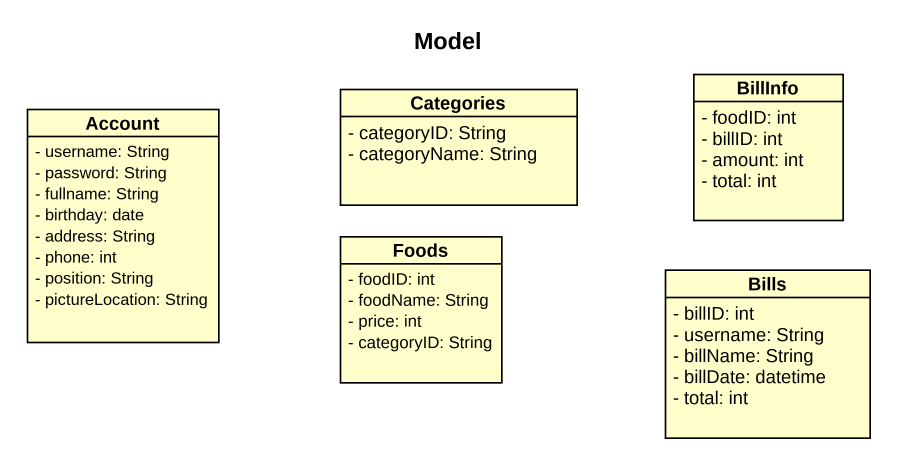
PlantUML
@startuml
title Model
hide circle
hide empty members
skinparam classAttributeIconSize 0
class Account {
  - username: String
  - password: String
  - fullname: String
  - birthday: date
  - address: String
  - phone: int
  - position: String
  - pictureLocation: String
}
class Categories {
  - categoryID: String
  - categoryName: String
}
class BillInfo {
  - foodID: int
  - billID: int
  - amount: int
  - total: int
}
class Foods {
  - foodID: int
  - foodName: String
  - price: int
  - categoryID: String
}
class Bills {
  - billID: int
  - username: String
  - billName: String
  - billDate: datetime
  - total: int
}
@enduml
